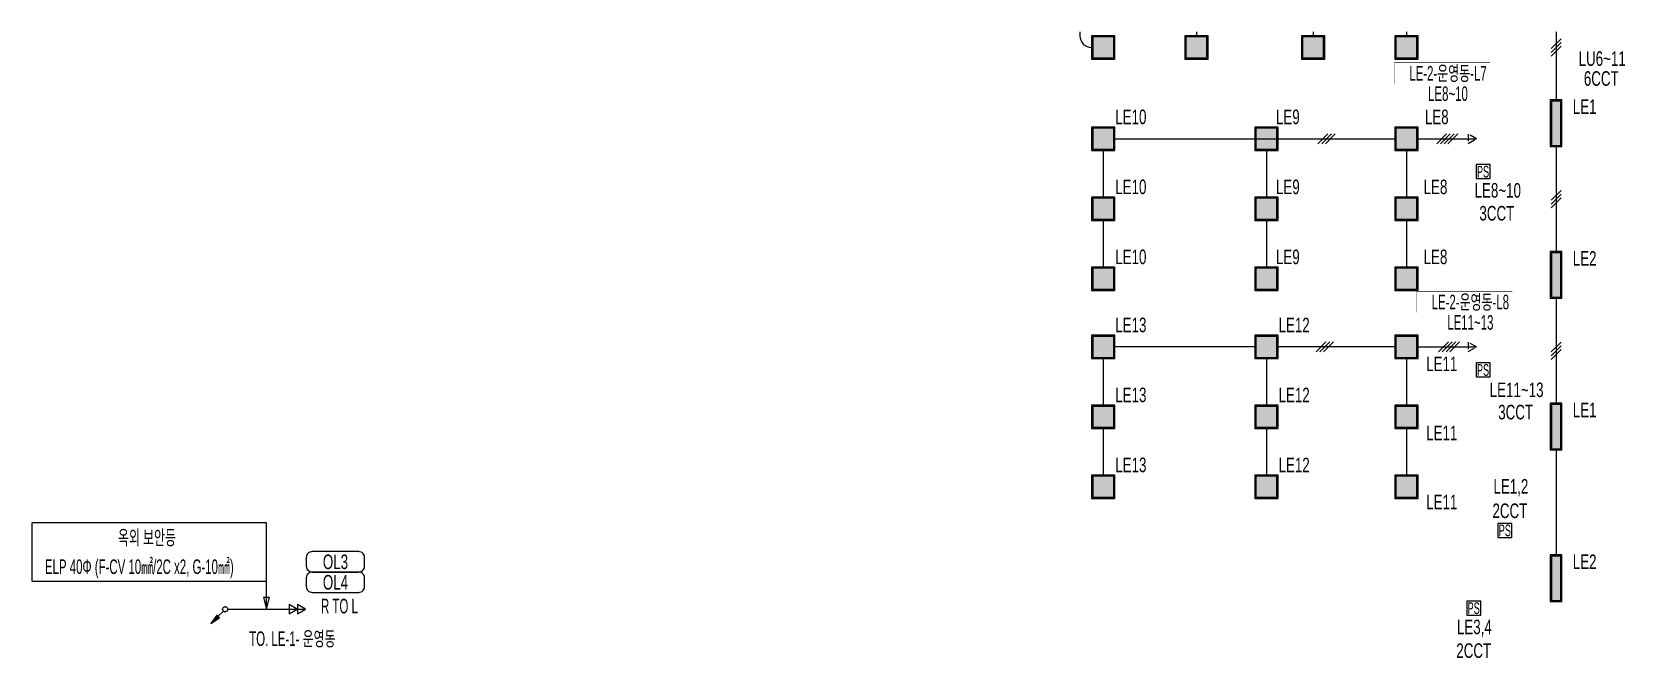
# Model space of a CAD drawing. Header units: millimetres. Extents: x 86947 to 500447, y -530175 to 1059536.
# Drawn here: x 387793 to 428776, y -112755 to -96650 of the extents above; entities that cross this region are included whole.
import ezdxf
from ezdxf.enums import TextEntityAlignment as Align

# ---------------------------------------------------------------- set-up
doc = ezdxf.new("R2010")
doc.units = ezdxf.units.MM
doc.header["$LTSCALE"] = 150
doc.set_wipeout_variables(frame=1)
doc.linetypes.add('D1', pattern=[3, 1, -1, 1])
for name, color, linetype in [('------01 Distribution Panel', 3, 'Continuous'), ('------03 Lighting Fixture', 3, 'Continuous'), ('------04 Lighting Switch', 2, 'Continuous'), ('------04 Number of Strands (가닥수)', 1, 'Continuous'), ('-----20 General Symbol', 3, 'Continuous'), ('-----21 Embeded Wire in Ceiling or Wall', 4, 'Continuous'), ('-----23 Concealed or Exposed Wire', 4, 'D1'), ('-----29 Indicator', 1, 'Continuous')]:
    doc.layers.add(name, color=color, linetype=linetype)
doc.styles.add('ELEC', font='')
doc.styles.get('ELEC').set_extended_font_data('Dotum')

# ---------------------------------------------------------------- blocks, each defined once
blk = doc.blocks.new('E21')
h = blk.add_hatch(color=256)
h.dxf.hatch_style = 1
h.paths.add_polyline_path([(-270, 270), (-270, -270), (270, -270), (270, 270)])
blk.add_lwpolyline([(-300, -300), (300, -300), (300, 300), (-300, 300)], close=True)
at = {"color": 1, "linetype": 'Continuous'}
blk.add_lwpolyline([(-270, -270), (270, -270), (270, 270), (-270, 270)], close=True, dxfattribs=at)
blk = doc.blocks.new('*U15')
blk.add_lwpolyline([(150, 0), (-150, 0), (-150, -300), (150, -300)], close=True)
at = {"style": 'ELEC', "width": 0.6}
blk.add_text('PS', height=250, dxfattribs=at).set_placement((0, -150), align=Align.MIDDLE)
blk = doc.blocks.new('E16')
at = {"linetype": 'Continuous'}
h = blk.add_hatch(color=256, dxfattribs=at)
h.dxf.hatch_style = 1
h.paths.add_polyline_path([(570, -120), (570, 120), (-570, 120), (-570, -120)])
blk.add_lwpolyline([(600, 150), (-600, 150), (-600, -150), (600, -150)], close=True, dxfattribs=at)
at = {"color": 1, "linetype": 'Continuous'}
blk.add_lwpolyline([(570, 120), (-570, 120), (-570, -120), (570, -120)], close=True, dxfattribs=at)
blk = doc.blocks.new('O07')
blk.add_lwpolyline([(0, -100), (173, 0), (0, 100)], close=True)
blk = doc.blocks.new('*U44')
at = {"color": 0}
for p, q in [((-186, -106), (26, 106)), ((-106, -106), (106, 106)), ((-26, -106), (186, 106))]:
    blk.add_line(p, q, dxfattribs=at)
blk = doc.blocks.new('*U47')
at = {"color": 0}
for p, q in [((-226, -106), (-14, 106)), ((-146, -106), (66, 106)), ((-66, -106), (146, 106)), ((14, -106), (226, 106))]:
    blk.add_line(p, q, dxfattribs=at)
blk = doc.blocks.new('O01')
blk.add_hatch(color=256).paths.add_polyline_path([(-149, -218), (-218, -149), (-368, -368)])
blk.add_line((-46, -46), (-184, -184))
blk.add_lwpolyline([(-368, -368), (-149, -218), (-218, -149), (-368, -368)])
blk.add_circle((0, 0), 65)
for p in [(-65, 0), (-65, 0), (0, 65), (0, 65), (65, 0), (65, 0), (0, -65), (0, -65)]:
    blk.add_point(p)

msp = doc.modelspace()

# ---------------------------------------------------------------- linework, layer by layer
at = {"layer": '------01 Distribution Panel', "color": 1, "elevation": 0}
for points in [[(422842, -97977), (425296, -97977), (425296, -97452), (422842, -97452)], [(423417, -103860), (425872, -103860), (425872, -103335), (423417, -103335)]]:
    msp.add_lwpolyline(points, close=True, dxfattribs=at)
at = {"layer": '-----21 Embeded Wire in Ceiling or Wall'}
msp.add_line((392830, -111500), (394830, -111500), dxfattribs=at)
at = {"layer": '-----21 Embeded Wire in Ceiling or Wall', "elevation": 0}
msp.add_lwpolyline([(414750, -96650), (414750, -96750, 0.414214), (415050, -97050)], format="xyb", dxfattribs=at)
for points in [[(417750, -96650), (417750, -96750)], [(420750, -96650), (420750, -96750)], [(423150, -96650), (423150, -96750)], [(427000, -96650), (427000, -98400)], [(415650, -99400), (419250, -99400)], [(419250, -99400), (422850, -99400)], [(423450, -99400), (424950, -99400)], [(415350, -99700), (415350, -100900)], [(419550, -99700), (419550, -100900)], [(423150, -99700), (423150, -100900)], [(427000, -99600), (427000, -102300)], [(415350, -101500), (415350, -102700)], [(419550, -101500), (419550, -102700)], [(423150, -101500), (423150, -102700)], [(427000, -103500), (427000, -106200)], [(419250, -104750), (415650, -104750)], [(422850, -104750), (419850, -104750)], [(423450, -104750), (424950, -104750)], [(415350, -105050), (415350, -106250)], [(419550, -105050), (419550, -106250)], [(423150, -105050), (423150, -106250)], [(415350, -106850), (415350, -108050)], [(419550, -106850), (419550, -108050)], [(423150, -106850), (423150, -108050)], [(427000, -107400), (427000, -110100)]]:
    msp.add_lwpolyline(points, dxfattribs=at)
at = {"layer": '-----29 Indicator', "color": 1}
for p, q in [((393830, -111500), (393830, -110029)), ((393905, -111200), (393755, -111200)), ((393755, -111200), (393830, -111500)), ((393830, -111500), (393905, -111200))]:
    msp.add_line(p, q, dxfattribs=at)
at = {"layer": '-----29 Indicator', "color": 1, "elevation": 0}
msp.add_lwpolyline([(387793, -109279), (387793, -110779), (393830, -110779), (393830, -109279)], close=True, dxfattribs=at)
at = {"color": 1, "linetype": 'Continuous', "elevation": 0}
for points in [[(394853, -110391, 0.414214), (395003, -110541), (396203, -110541, 0.414214), (396353, -110391), (396353, -110166, 0.414214), (396203, -110016), (395003, -110016, 0.414214), (394853, -110166)], [(394853, -110916, 0.414214), (395003, -111066), (396203, -111066, 0.414214), (396353, -110916), (396353, -110691, 0.414214), (396203, -110541), (395003, -110541, 0.414214), (394853, -110691)]]:
    msp.add_lwpolyline(points, format="xyb", close=True, dxfattribs=at)

# ---------------------------------------------------------------- block references
at = {"layer": '------03 Lighting Fixture'}
for p in [(415350, -97050), (417750, -97050), (420750, -97050), (423150, -97050), (415350, -99400), (419550, -99400), (423150, -99400), (415350, -101200), (419550, -101200), (423150, -101200), (415350, -103000), (419550, -103000), (423150, -103000), (415350, -104750), (419550, -104750), (423150, -104750), (415350, -106550), (419550, -106550), (423150, -106550), (415350, -108350), (419550, -108350), (423150, -108350)]:
    msp.add_blockref('E21', p, dxfattribs=at)
at = {"layer": '------03 Lighting Fixture', "rotation": 270}
for p in [(427000, -99000), (427000, -102900), (427000, -106800), (427000, -110700)]:
    msp.add_blockref('E16', p, dxfattribs=at)
at = {"layer": '------04 Lighting Switch', "xscale": 1.2, "yscale": 1.2, "zscale": 1.2}
for p in [(425120, -100065), (425120, -105165), (425680, -109290), (424880, -111290)]:
    msp.add_blockref('*U15', p, dxfattribs=at)
at = {"layer": '------04 Number of Strands (가닥수)', "xscale": -1.2, "yscale": 1.2, "zscale": 1.2, "rotation": 90}
for p in [(427000, -97050), (427000, -100950), (427000, -104850)]:
    msp.add_blockref('*U44', p, dxfattribs=at)
at = {"layer": '------04 Number of Strands (가닥수)', "xscale": 1.2, "yscale": 1.2, "zscale": 1.2}
for name, p in [('*U44', (421098, -99400)), ('*U47', (424200, -99400)), ('*U44', (421050, -104750)), ('*U47', (424248, -104750))]:
    msp.add_blockref(name, p, dxfattribs=at)
at = {"layer": '-----20 General Symbol'}
msp.add_blockref('O01', (392765, -111500), dxfattribs=at)
at = {"layer": '-----21 Embeded Wire in Ceiling or Wall', "xscale": 1.199999999953434, "yscale": 1.199999999953434, "zscale": 1.199999999953434}
for p in [(394414, -111500), (394622, -111500)]:
    msp.add_blockref('O07', p, dxfattribs=at)
at = {"layer": '-----23 Concealed or Exposed Wire', "xscale": 1.199999999953434, "yscale": 1.199999999953434, "zscale": 1.199999999953434}
for p in [(424742, -99400), (424742, -104750)]:
    msp.add_blockref('O07', p, dxfattribs=at)

# ---------------------------------------------------------------- texts
at = {"layer": '------04 Lighting Switch', "style": 'ELEC', "width": 0.7}
for s, p in [('LU6~11', (428186, -97336)), ('6CCT', (428162, -97849)), ('LE10', (416062, -98836)), ('LE9', (420100, -98836)), ('LE1', (427734, -98574)), ('LE10', (416062, -100636)), ('LE9', (420100, -100636)), ('LE8', (423898, -100636)), ('LE8~10', (425500, -100726)), ('3CCT', (425476, -101314)), ('LE10', (416062, -102436)), ('LE9', (420100, -102436)), ('LE8', (423898, -102436)), ('LE2', (427734, -102474)), ('LE13', (416062, -104186)), ('LE12', (420262, -104186)), ('LE11', (424059, -105188)), ('LE11~13', (425985, -105855)), ('LE13', (416062, -105986)), ('LE12', (420262, -105986)), ('3CCT', (425960, -106428)), ('LE1', (427734, -106374)), ('LE11', (424059, -106965)), ('LE13', (416062, -107786)), ('LE12', (420262, -107786)), ('LE1,2', (425837, -108368)), ('LE11', (424059, -108743)), ('2CCT', (425812, -108966)), ('LE2', (427734, -110274)), ('LE3,4', (424898, -111985)), ('2CCT', (424882, -112562))]:
    msp.add_text(s, height=375, dxfattribs=at).set_placement(p, align=Align.MIDDLE)
at = {"linetype": 'Continuous', "style": 'ELEC', "width": 0.6}
for s, p in [('옥외 보안등 ', (390007, -109654)), ('ELP 40Φ (F-CV 10㎟/2C x2, G-10㎟)', (388129, -110404))]:
    msp.add_text(s, height=375, dxfattribs=at).set_placement(p, align=Align.MIDDLE_LEFT)
at = {"linetype": 'Continuous', "style": 'ELEC'}
for s, width, p in [('OL3', 0.7, (395603, -110279)), ('OL4', 0.7, (395603, -110804)), ('R TO L', 0.6, (395705, -111417)), ('TO. LE-1- 운영동', 0.6, (394495, -112251))]:
    msp.add_text(s, height=375, dxfattribs=dict(at, width=width)).set_placement(p, align=Align.MIDDLE)

# ---------------------------------------------------------------- next in the draw order: wipeouts: each hides what was drawn before it
at = {"color": 1}
for points in [[(422842, -97977), (425596, -97977), (425596, -97452), (422842, -97452)], [(423417, -103860), (426172, -103860), (426172, -103335), (423417, -103335)]]:
    msp.add_wipeout(points, dxfattribs=at)

# ---------------------------------------------------------------- next in the draw order: wipeouts: each hides what was drawn before it
for points in [[(422842, -98502), (425596, -98502), (425596, -97977), (422842, -97977)], [(423417, -104385), (426172, -104385), (426172, -103860), (423417, -103860)]]:
    msp.add_wipeout(points, dxfattribs=at)

# ---------------------------------------------------------------- next in the draw order: texts
at = {"layer": '------04 Lighting Switch', "style": 'ELEC', "width": 0.7}
msp.add_text('LE8', height=375, dxfattribs=at).set_placement((423930, -98836), align=Align.MIDDLE)
at = {"style": 'ELEC', "width": 0.6}
for s, p in [('LE-2-운영동-L7', (424219, -97714)), ('LE8~10', (424219, -98239)), ('LE-2-운영동-L8', (424794, -103597)), ('LE11~13', (424794, -104122))]:
    msp.add_text(s, height=375, dxfattribs=at).set_placement(p, align=Align.MIDDLE_CENTER)

doc.saveas('drawing.dxf')
